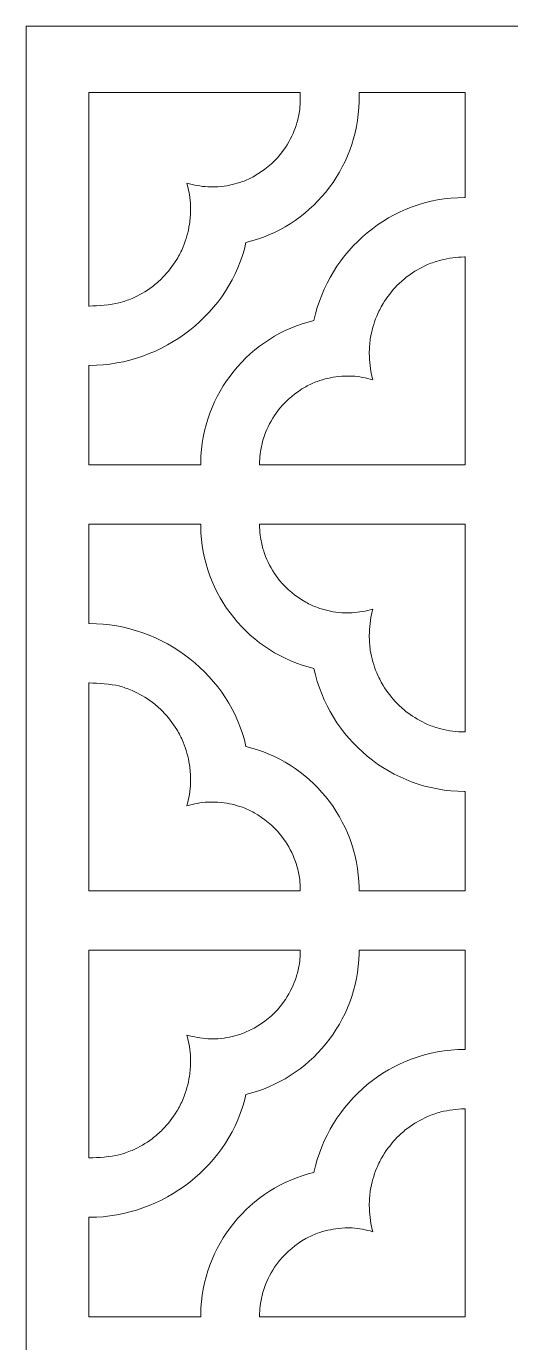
# Model space of a CAD drawing. Header units: centimetres. Extents: x -20.1 to -10.4, y -9.5 to 9.5.
# Drawn here: x -20.102 to -18.445, y 4.998 to 9.5 of the extents above; entities that cross this region are included whole.
import ezdxf

# ---------------------------------------------------------------- set-up
doc = ezdxf.new("R2010")
doc.units = ezdxf.units.CM
doc.header["$MEASUREMENT"] = 0
doc.layers.add('layer 1', color=7, linetype='Continuous')

msp = doc.modelspace()

# ---------------------------------------------------------------- linework, layer by layer
at = {"layer": 'layer 1', "color": 250, "lineweight": 9}
for points, knots in [([(-20.10224, 9.5), (-20.10224, 9.5), (-15.43014, 9.5), (-15.43014, 9.5), (-15.43014, 9.5), (-15.43014, 9.5), (-15.43014, -9.5), (-15.43014, -9.5), (-15.43014, -9.5), (-15.43014, -9.5), (-20.10224, -9.5), (-20.10224, -9.5), (-20.10224, -9.5), (-20.10224, -9.5), (-20.10224, 9.5), (-20.10224, 9.5)], [0, 0, 0, 0, 0.2, 0.2, 0.2, 0.2, 0.4, 0.4, 0.4, 0.4, 0.6, 0.6, 0.6, 0.6, 1, 1, 1, 1]), ([(-19.88844, 9.27418), (-19.88844, 9.27418), (-19.88844, 9.27418), (-19.88844, 9.27418), (-19.88844, 9.27418), (-19.88844, 9.27418), (-19.1649, 9.27418), (-19.1649, 9.27418), (-19.1649, 9.27418), (-19.165, 9.26861), (-19.16506, 9.24272), (-19.16518, 9.24014), (-19.16518, 9.24014), (-19.16563, 9.22984), (-19.16654, 9.21946), (-19.16789, 9.20871), (-19.16789, 9.20871), (-19.17056, 9.19371), (-19.17378, 9.17954), (-19.17794, 9.16488), (-19.17794, 9.16488), (-19.18768, 9.13586), (-19.19947, 9.11114), (-19.21586, 9.08536), (-19.21586, 9.08536), (-19.21586, 9.08536), (-19.23332, 9.06178), (-19.23332, 9.06178), (-19.23332, 9.06178), (-19.25994, 9.03073), (-19.28747, 9.00773), (-19.3227, 8.98722), (-19.3227, 8.98722), (-19.33589, 8.98037), (-19.34877, 8.97446), (-19.36258, 8.96894), (-19.36258, 8.96894), (-19.38682, 8.96063), (-19.40946, 8.95538), (-19.43485, 8.95209), (-19.43485, 8.95209), (-19.45052, 8.95089), (-19.46549, 8.95052), (-19.48123, 8.95092), (-19.48123, 8.95092), (-19.50623, 8.95284), (-19.52862, 8.95677), (-19.55265, 8.96354), (-19.55265, 8.96354), (-19.55183, 8.96092), (-19.55108, 8.95828), (-19.55032, 8.95561), (-19.55032, 8.95561), (-19.54395, 8.92774), (-19.54079, 8.90206), (-19.54007, 8.87345), (-19.54007, 8.87345), (-19.54046, 8.8564), (-19.54171, 8.8402), (-19.54384, 8.82328), (-19.54384, 8.82328), (-19.54871, 8.79586), (-19.55553, 8.77153), (-19.56567, 8.74562), (-19.56567, 8.74562), (-19.57227, 8.73086), (-19.57929, 8.71706), (-19.58728, 8.70302), (-19.58728, 8.70302), (-19.60193, 8.67997), (-19.61727, 8.66028), (-19.63596, 8.64047), (-19.63596, 8.64047), (-19.64755, 8.6293), (-19.65911, 8.61915), (-19.67169, 8.60915), (-19.67169, 8.60915), (-19.69382, 8.59325), (-19.71527, 8.58075), (-19.73994, 8.56942), (-19.73994, 8.56942), (-19.75502, 8.56341), (-19.76962, 8.5584), (-19.78519, 8.55392), (-19.78519, 8.55392), (-19.81276, 8.54745), (-19.85794, 8.54428), (-19.88623, 8.54355), (-19.88623, 8.54355), (-19.88645, 8.54355), (-19.88731, 8.54356), (-19.88844, 8.54356), (-19.88844, 8.54356), (-19.88844, 8.54356), (-19.88844, 9.27418), (-19.88844, 9.27418)], [0, 0, 0, 0, 0.04, 0.04, 0.04, 0.04, 0.08, 0.08, 0.08, 0.08, 0.12, 0.12, 0.12, 0.12, 0.16, 0.16, 0.16, 0.16, 0.2, 0.2, 0.2, 0.2, 0.24, 0.24, 0.24, 0.24, 0.28, 0.28, 0.28, 0.28, 0.32, 0.32, 0.32, 0.32, 0.36, 0.36, 0.36, 0.36, 0.4, 0.4, 0.4, 0.4, 0.44, 0.44, 0.44, 0.44, 0.48, 0.48, 0.48, 0.48, 0.52, 0.52, 0.52, 0.52, 0.56, 0.56, 0.56, 0.56, 0.6, 0.6, 0.6, 0.6, 0.64, 0.64, 0.64, 0.64, 0.68, 0.68, 0.68, 0.68, 0.72, 0.72, 0.72, 0.72, 0.76, 0.76, 0.76, 0.76, 0.8, 0.8, 0.8, 0.8, 0.84, 0.84, 0.84, 0.84, 0.88, 0.88, 0.88, 0.88, 0.92, 0.92, 0.92, 0.92, 1, 1, 1, 1]), ([(-18.96352, 9.27418), (-18.96352, 9.27418), (-18.96352, 9.27418), (-18.96352, 9.27418), (-18.96352, 9.27418), (-18.96352, 9.27418), (-18.60055, 9.27418), (-18.60055, 9.27418), (-18.60055, 9.27418), (-18.60055, 9.27418), (-18.60055, 8.91437), (-18.60055, 8.91437), (-18.60055, 8.91437), (-18.6018, 8.91438), (-18.60264, 8.91438), (-18.60279, 8.91438), (-18.60279, 8.91438), (-18.855, 8.91438), (-19.06679, 8.73379), (-19.11817, 8.49401), (-19.11817, 8.49401), (-19.33706, 8.44201), (-19.50155, 8.2446), (-19.5057, 8.00883), (-19.5057, 8.00883), (-19.5057, 8.00769), (-19.50574, 8.0043), (-19.50574, 8.00057), (-19.50574, 8.00057), (-19.50574, 8.00057), (-19.88844, 8.00057), (-19.88844, 8.00057), (-19.88844, 8.00057), (-19.88844, 8.00057), (-19.88844, 8.34043), (-19.88844, 8.34043), (-19.88844, 8.34043), (-19.88731, 8.34043), (-19.88645, 8.34043), (-19.88623, 8.34043), (-19.88623, 8.34043), (-19.63401, 8.34043), (-19.40245, 8.52101), (-19.35104, 8.76079), (-19.35104, 8.76079), (-19.13309, 8.81256), (-18.96906, 9.00855), (-18.96361, 9.24299), (-18.96361, 9.24299), (-18.96357, 9.24487), (-18.96352, 9.26952), (-18.96352, 9.27418)], [0, 0, 0, 0, 0.0714286, 0.0714286, 0.0714286, 0.0714286, 0.1428571, 0.1428571, 0.1428571, 0.1428571, 0.2142857, 0.2142857, 0.2142857, 0.2142857, 0.2857143, 0.2857143, 0.2857143, 0.2857143, 0.3571429, 0.3571429, 0.3571429, 0.3571429, 0.4285714, 0.4285714, 0.4285714, 0.4285714, 0.5, 0.5, 0.5, 0.5, 0.5714286, 0.5714286, 0.5714286, 0.5714286, 0.6428571, 0.6428571, 0.6428571, 0.6428571, 0.7142857, 0.7142857, 0.7142857, 0.7142857, 0.7857143, 0.7857143, 0.7857143, 0.7857143, 0.8571429, 0.8571429, 0.8571429, 0.8571429, 1, 1, 1, 1]), ([(-19.30433, 8.00057), (-19.30433, 8.00057), (-19.30433, 8.00057), (-19.30433, 8.00057), (-19.30433, 8.00057), (-19.3043, 8.00537), (-19.30424, 8.01006), (-19.30418, 8.01185), (-19.30418, 8.01185), (-19.30375, 8.02309), (-19.30283, 8.03436), (-19.30133, 8.04608), (-19.30133, 8.04608), (-19.29868, 8.06108), (-19.29544, 8.07525), (-19.2913, 8.08992), (-19.2913, 8.08992), (-19.28155, 8.11894), (-19.26974, 8.14365), (-19.25336, 8.16944), (-19.25336, 8.16944), (-19.25336, 8.16944), (-19.23588, 8.19302), (-19.23588, 8.19302), (-19.23588, 8.19302), (-19.20928, 8.22407), (-19.18176, 8.24706), (-19.14653, 8.26759), (-19.14653, 8.26759), (-19.13335, 8.27442), (-19.12041, 8.28034), (-19.10665, 8.28584), (-19.10665, 8.28584), (-19.0824, 8.29417), (-19.05978, 8.29942), (-19.03436, 8.30271), (-19.03436, 8.30271), (-19.01869, 8.30391), (-19.00372, 8.30428), (-18.98802, 8.30388), (-18.98802, 8.30388), (-18.96303, 8.30195), (-18.94059, 8.29803), (-18.9166, 8.29125), (-18.9166, 8.29125), (-18.91735, 8.29388), (-18.91815, 8.29653), (-18.9189, 8.29919), (-18.9189, 8.29919), (-18.92529, 8.32706), (-18.92845, 8.35274), (-18.92915, 8.38134), (-18.92915, 8.38134), (-18.92872, 8.3984), (-18.92755, 8.4146), (-18.92539, 8.43152), (-18.92539, 8.43152), (-18.92053, 8.45894), (-18.9137, 8.48327), (-18.90357, 8.50918), (-18.90357, 8.50918), (-18.89695, 8.52394), (-18.88995, 8.53773), (-18.88193, 8.55178), (-18.88193, 8.55178), (-18.86729, 8.57482), (-18.85198, 8.59451), (-18.83329, 8.61433), (-18.83329, 8.61433), (-18.82169, 8.6255), (-18.81011, 8.63564), (-18.79753, 8.64564), (-18.79753, 8.64564), (-18.77542, 8.66156), (-18.75397, 8.67405), (-18.72925, 8.68538), (-18.72925, 8.68538), (-18.71422, 8.69139), (-18.69962, 8.69639), (-18.68405, 8.70088), (-18.68405, 8.70088), (-18.65648, 8.70733), (-18.63107, 8.71053), (-18.60279, 8.71125), (-18.60279, 8.71125), (-18.60266, 8.71125), (-18.60182, 8.71124), (-18.60055, 8.71124), (-18.60055, 8.71124), (-18.60055, 8.71124), (-18.60055, 8.00057), (-18.60055, 8.00057), (-18.60055, 8.00057), (-18.60055, 8.00057), (-19.30433, 8.00057), (-19.30433, 8.00057)], [0, 0, 0, 0, 0.04, 0.04, 0.04, 0.04, 0.08, 0.08, 0.08, 0.08, 0.12, 0.12, 0.12, 0.12, 0.16, 0.16, 0.16, 0.16, 0.2, 0.2, 0.2, 0.2, 0.24, 0.24, 0.24, 0.24, 0.28, 0.28, 0.28, 0.28, 0.32, 0.32, 0.32, 0.32, 0.36, 0.36, 0.36, 0.36, 0.4, 0.4, 0.4, 0.4, 0.44, 0.44, 0.44, 0.44, 0.48, 0.48, 0.48, 0.48, 0.52, 0.52, 0.52, 0.52, 0.56, 0.56, 0.56, 0.56, 0.6, 0.6, 0.6, 0.6, 0.64, 0.64, 0.64, 0.64, 0.68, 0.68, 0.68, 0.68, 0.72, 0.72, 0.72, 0.72, 0.76, 0.76, 0.76, 0.76, 0.8, 0.8, 0.8, 0.8, 0.84, 0.84, 0.84, 0.84, 0.88, 0.88, 0.88, 0.88, 0.92, 0.92, 0.92, 0.92, 1, 1, 1, 1]), ([(-18.96352, 6.54388), (-18.96352, 6.54388), (-18.96352, 6.54388), (-18.96352, 6.54388), (-18.96352, 6.54388), (-18.96352, 6.54388), (-18.60055, 6.54388), (-18.60055, 6.54388), (-18.60055, 6.54388), (-18.60055, 6.54388), (-18.60055, 6.8837), (-18.60055, 6.8837), (-18.60055, 6.8837), (-18.6018, 6.8837), (-18.60264, 6.8837), (-18.60279, 6.8837), (-18.60279, 6.8837), (-18.855, 6.8837), (-19.06679, 7.06428), (-19.11817, 7.30407), (-19.11817, 7.30407), (-19.33706, 7.35605), (-19.50155, 7.55348), (-19.5057, 7.78924), (-19.5057, 7.78924), (-19.5057, 7.79039), (-19.50574, 7.79376), (-19.50574, 7.7975), (-19.50574, 7.7975), (-19.50574, 7.7975), (-19.88844, 7.7975), (-19.88844, 7.7975), (-19.88844, 7.7975), (-19.88844, 7.7975), (-19.88844, 7.45764), (-19.88844, 7.45764), (-19.88844, 7.45764), (-19.88731, 7.45765), (-19.88645, 7.45765), (-19.88623, 7.45765), (-19.88623, 7.45765), (-19.63401, 7.45765), (-19.40245, 7.27707), (-19.35104, 7.03728), (-19.35104, 7.03728), (-19.13309, 6.98551), (-18.96906, 6.78952), (-18.96361, 6.55508), (-18.96361, 6.55508), (-18.96357, 6.55321), (-18.96352, 6.54854), (-18.96352, 6.54388)], [0, 0, 0, 0, 0.0714286, 0.0714286, 0.0714286, 0.0714286, 0.1428571, 0.1428571, 0.1428571, 0.1428571, 0.2142857, 0.2142857, 0.2142857, 0.2142857, 0.2857143, 0.2857143, 0.2857143, 0.2857143, 0.3571429, 0.3571429, 0.3571429, 0.3571429, 0.4285714, 0.4285714, 0.4285714, 0.4285714, 0.5, 0.5, 0.5, 0.5, 0.5714286, 0.5714286, 0.5714286, 0.5714286, 0.6428571, 0.6428571, 0.6428571, 0.6428571, 0.7142857, 0.7142857, 0.7142857, 0.7142857, 0.7857143, 0.7857143, 0.7857143, 0.7857143, 0.8571429, 0.8571429, 0.8571429, 0.8571429, 1, 1, 1, 1]), ([(-19.30433, 7.7975), (-19.30433, 7.7975), (-19.30433, 7.7975), (-19.30433, 7.7975), (-19.30433, 7.7975), (-19.3043, 7.79269), (-19.30424, 7.78802), (-19.30418, 7.78623), (-19.30418, 7.78623), (-19.30375, 7.77499), (-19.30283, 7.76371), (-19.30133, 7.75199), (-19.30133, 7.75199), (-19.29868, 7.737), (-19.29544, 7.72282), (-19.2913, 7.70815), (-19.2913, 7.70815), (-19.28155, 7.67913), (-19.26974, 7.65442), (-19.25336, 7.62863), (-19.25336, 7.62863), (-19.25336, 7.62863), (-19.23588, 7.60506), (-19.23588, 7.60506), (-19.23588, 7.60506), (-19.20928, 7.574), (-19.18176, 7.551), (-19.14653, 7.53049), (-19.14653, 7.53049), (-19.13335, 7.52364), (-19.12041, 7.51773), (-19.10665, 7.51222), (-19.10665, 7.51222), (-19.0824, 7.5039), (-19.05978, 7.49865), (-19.03436, 7.49537), (-19.03436, 7.49537), (-19.01869, 7.49416), (-19.00372, 7.49379), (-18.98802, 7.49418), (-18.98802, 7.49418), (-18.96303, 7.49611), (-18.94059, 7.50005), (-18.9166, 7.50682), (-18.9166, 7.50682), (-18.91735, 7.5042), (-18.91815, 7.50155), (-18.9189, 7.49889), (-18.9189, 7.49889), (-18.92529, 7.47101), (-18.92845, 7.44533), (-18.92915, 7.41672), (-18.92915, 7.41672), (-18.92872, 7.39967), (-18.92755, 7.38347), (-18.92539, 7.36655), (-18.92539, 7.36655), (-18.92053, 7.33913), (-18.9137, 7.31481), (-18.90357, 7.28889), (-18.90357, 7.28889), (-18.89695, 7.27413), (-18.88995, 7.26034), (-18.88193, 7.24629), (-18.88193, 7.24629), (-18.86729, 7.22325), (-18.85198, 7.20355), (-18.83329, 7.18375), (-18.83329, 7.18375), (-18.82169, 7.17258), (-18.81011, 7.16242), (-18.79753, 7.15244), (-18.79753, 7.15244), (-18.77542, 7.13652), (-18.75397, 7.12401), (-18.72925, 7.1127), (-18.72925, 7.1127), (-18.71422, 7.10668), (-18.69962, 7.10167), (-18.68405, 7.09719), (-18.68405, 7.09719), (-18.65648, 7.09073), (-18.63107, 7.08755), (-18.60279, 7.08682), (-18.60279, 7.08682), (-18.60266, 7.08682), (-18.60182, 7.08683), (-18.60055, 7.08683), (-18.60055, 7.08683), (-18.60055, 7.08683), (-18.60055, 7.7975), (-18.60055, 7.7975), (-18.60055, 7.7975), (-18.60055, 7.7975), (-19.30433, 7.7975), (-19.30433, 7.7975)], [0, 0, 0, 0, 0.04, 0.04, 0.04, 0.04, 0.08, 0.08, 0.08, 0.08, 0.12, 0.12, 0.12, 0.12, 0.16, 0.16, 0.16, 0.16, 0.2, 0.2, 0.2, 0.2, 0.24, 0.24, 0.24, 0.24, 0.28, 0.28, 0.28, 0.28, 0.32, 0.32, 0.32, 0.32, 0.36, 0.36, 0.36, 0.36, 0.4, 0.4, 0.4, 0.4, 0.44, 0.44, 0.44, 0.44, 0.48, 0.48, 0.48, 0.48, 0.52, 0.52, 0.52, 0.52, 0.56, 0.56, 0.56, 0.56, 0.6, 0.6, 0.6, 0.6, 0.64, 0.64, 0.64, 0.64, 0.68, 0.68, 0.68, 0.68, 0.72, 0.72, 0.72, 0.72, 0.76, 0.76, 0.76, 0.76, 0.8, 0.8, 0.8, 0.8, 0.84, 0.84, 0.84, 0.84, 0.88, 0.88, 0.88, 0.88, 0.92, 0.92, 0.92, 0.92, 1, 1, 1, 1]), ([(-19.88844, 6.54388), (-19.88844, 6.54388), (-19.88844, 6.54388), (-19.88844, 6.54388), (-19.88844, 6.54388), (-19.88844, 6.54388), (-19.1649, 6.54388), (-19.1649, 6.54388), (-19.1649, 6.54388), (-19.165, 6.54946), (-19.16506, 6.55535), (-19.16518, 6.55793), (-19.16518, 6.55793), (-19.16563, 6.56824), (-19.16654, 6.57861), (-19.16789, 6.58935), (-19.16789, 6.58935), (-19.17056, 6.60436), (-19.17378, 6.61853), (-19.17794, 6.6332), (-19.17794, 6.6332), (-19.18768, 6.66221), (-19.19947, 6.68692), (-19.21586, 6.71271), (-19.21586, 6.71271), (-19.21586, 6.71271), (-19.23332, 6.73629), (-19.23332, 6.73629), (-19.23332, 6.73629), (-19.25994, 6.76734), (-19.28747, 6.79033), (-19.3227, 6.81085), (-19.3227, 6.81085), (-19.33589, 6.8177), (-19.34877, 6.82361), (-19.36258, 6.82912), (-19.36258, 6.82912), (-19.38682, 6.83745), (-19.40946, 6.8427), (-19.43485, 6.84598), (-19.43485, 6.84598), (-19.45052, 6.84719), (-19.46549, 6.84756), (-19.48123, 6.84716), (-19.48123, 6.84716), (-19.50623, 6.84522), (-19.52862, 6.8413), (-19.55265, 6.83453), (-19.55265, 6.83453), (-19.55183, 6.83715), (-19.55108, 6.83979), (-19.55032, 6.84246), (-19.55032, 6.84246), (-19.54395, 6.87034), (-19.54079, 6.89601), (-19.54007, 6.92461), (-19.54007, 6.92461), (-19.54046, 6.94167), (-19.54171, 6.95788), (-19.54384, 6.9748), (-19.54384, 6.9748), (-19.54871, 7.00222), (-19.55553, 7.02654), (-19.56567, 7.05246), (-19.56567, 7.05246), (-19.57227, 7.06721), (-19.57929, 7.08101), (-19.58728, 7.09506), (-19.58728, 7.09506), (-19.60193, 7.1181), (-19.61727, 7.13778), (-19.63596, 7.1576), (-19.63596, 7.1576), (-19.64755, 7.16877), (-19.65911, 7.17892), (-19.67169, 7.18891), (-19.67169, 7.18891), (-19.69382, 7.20483), (-19.71527, 7.21733), (-19.73994, 7.22865), (-19.73994, 7.22865), (-19.75502, 7.23466), (-19.76962, 7.23967), (-19.78519, 7.24415), (-19.78519, 7.24415), (-19.81276, 7.25061), (-19.85794, 7.25379), (-19.88623, 7.25453), (-19.88623, 7.25453), (-19.88645, 7.25453), (-19.88731, 7.25451), (-19.88844, 7.2545), (-19.88844, 7.2545), (-19.88844, 7.2545), (-19.88844, 6.54388), (-19.88844, 6.54388)], [0, 0, 0, 0, 0.04, 0.04, 0.04, 0.04, 0.08, 0.08, 0.08, 0.08, 0.12, 0.12, 0.12, 0.12, 0.16, 0.16, 0.16, 0.16, 0.2, 0.2, 0.2, 0.2, 0.24, 0.24, 0.24, 0.24, 0.28, 0.28, 0.28, 0.28, 0.32, 0.32, 0.32, 0.32, 0.36, 0.36, 0.36, 0.36, 0.4, 0.4, 0.4, 0.4, 0.44, 0.44, 0.44, 0.44, 0.48, 0.48, 0.48, 0.48, 0.52, 0.52, 0.52, 0.52, 0.56, 0.56, 0.56, 0.56, 0.6, 0.6, 0.6, 0.6, 0.64, 0.64, 0.64, 0.64, 0.68, 0.68, 0.68, 0.68, 0.72, 0.72, 0.72, 0.72, 0.76, 0.76, 0.76, 0.76, 0.8, 0.8, 0.8, 0.8, 0.84, 0.84, 0.84, 0.84, 0.88, 0.88, 0.88, 0.88, 0.92, 0.92, 0.92, 0.92, 1, 1, 1, 1]), ([(-19.88844, 6.34083), (-19.88844, 6.34083), (-19.88844, 6.34083), (-19.88844, 6.34083), (-19.88844, 6.34083), (-19.88844, 6.34083), (-19.1649, 6.34083), (-19.1649, 6.34083), (-19.1649, 6.34083), (-19.165, 6.33525), (-19.16506, 6.32935), (-19.16518, 6.32678), (-19.16518, 6.32678), (-19.16563, 6.31647), (-19.16654, 6.30609), (-19.16789, 6.29536), (-19.16789, 6.29536), (-19.17056, 6.28034), (-19.17378, 6.26619), (-19.17794, 6.25152), (-19.17794, 6.25152), (-19.18768, 6.22249), (-19.19947, 6.19779), (-19.21586, 6.172), (-19.21586, 6.172), (-19.21586, 6.172), (-19.23332, 6.14842), (-19.23332, 6.14842), (-19.23332, 6.14842), (-19.25994, 6.11737), (-19.28747, 6.09436), (-19.3227, 6.07386), (-19.3227, 6.07386), (-19.33589, 6.06701), (-19.34877, 6.0611), (-19.36258, 6.05559), (-19.36258, 6.05559), (-19.38682, 6.04727), (-19.40946, 6.04201), (-19.43485, 6.03873), (-19.43485, 6.03873), (-19.45052, 6.03752), (-19.46549, 6.03715), (-19.48123, 6.03755), (-19.48123, 6.03755), (-19.50623, 6.03949), (-19.52862, 6.04341), (-19.55265, 6.05018), (-19.55265, 6.05018), (-19.55183, 6.04756), (-19.55108, 6.04491), (-19.55032, 6.04224), (-19.55032, 6.04224), (-19.54395, 6.01438), (-19.54079, 5.98869), (-19.54007, 5.96009), (-19.54007, 5.96009), (-19.54046, 5.94304), (-19.54171, 5.92684), (-19.54384, 5.90992), (-19.54384, 5.90992), (-19.54871, 5.8825), (-19.55553, 5.85817), (-19.56567, 5.83225), (-19.56567, 5.83225), (-19.57227, 5.8175), (-19.57929, 5.8037), (-19.58728, 5.78965), (-19.58728, 5.78965), (-19.60193, 5.76661), (-19.61727, 5.74692), (-19.63596, 5.72711), (-19.63596, 5.72711), (-19.64755, 5.71594), (-19.65911, 5.70579), (-19.67169, 5.69579), (-19.67169, 5.69579), (-19.69382, 5.67988), (-19.71527, 5.66738), (-19.73994, 5.65606), (-19.73994, 5.65606), (-19.75502, 5.65005), (-19.76962, 5.64504), (-19.78519, 5.64056), (-19.78519, 5.64056), (-19.81276, 5.6341), (-19.85794, 5.63091), (-19.88623, 5.63019), (-19.88623, 5.63019), (-19.88645, 5.63019), (-19.88731, 5.63019), (-19.88844, 5.6302), (-19.88844, 5.6302), (-19.88844, 5.6302), (-19.88844, 6.34083), (-19.88844, 6.34083)], [0, 0, 0, 0, 0.04, 0.04, 0.04, 0.04, 0.08, 0.08, 0.08, 0.08, 0.12, 0.12, 0.12, 0.12, 0.16, 0.16, 0.16, 0.16, 0.2, 0.2, 0.2, 0.2, 0.24, 0.24, 0.24, 0.24, 0.28, 0.28, 0.28, 0.28, 0.32, 0.32, 0.32, 0.32, 0.36, 0.36, 0.36, 0.36, 0.4, 0.4, 0.4, 0.4, 0.44, 0.44, 0.44, 0.44, 0.48, 0.48, 0.48, 0.48, 0.52, 0.52, 0.52, 0.52, 0.56, 0.56, 0.56, 0.56, 0.6, 0.6, 0.6, 0.6, 0.64, 0.64, 0.64, 0.64, 0.68, 0.68, 0.68, 0.68, 0.72, 0.72, 0.72, 0.72, 0.76, 0.76, 0.76, 0.76, 0.8, 0.8, 0.8, 0.8, 0.84, 0.84, 0.84, 0.84, 0.88, 0.88, 0.88, 0.88, 0.92, 0.92, 0.92, 0.92, 1, 1, 1, 1]), ([(-18.96352, 6.34083), (-18.96352, 6.34083), (-18.96352, 6.34083), (-18.96352, 6.34083), (-18.96352, 6.34083), (-18.96352, 6.34083), (-18.60055, 6.34083), (-18.60055, 6.34083), (-18.60055, 6.34083), (-18.60055, 6.34083), (-18.60055, 6.00101), (-18.60055, 6.00101), (-18.60055, 6.00101), (-18.6018, 6.00101), (-18.60264, 6.00101), (-18.60279, 6.00101), (-18.60279, 6.00101), (-18.855, 6.00101), (-19.06679, 5.82043), (-19.11817, 5.58064), (-19.11817, 5.58064), (-19.33706, 5.52866), (-19.50155, 5.33124), (-19.5057, 5.09547), (-19.5057, 5.09547), (-19.5057, 5.09432), (-19.50574, 5.09095), (-19.50574, 5.0872), (-19.50574, 5.0872), (-19.50574, 5.0872), (-19.88844, 5.0872), (-19.88844, 5.0872), (-19.88844, 5.0872), (-19.88844, 5.0872), (-19.88844, 5.42707), (-19.88844, 5.42707), (-19.88844, 5.42707), (-19.88731, 5.42706), (-19.88645, 5.42706), (-19.88623, 5.42706), (-19.88623, 5.42706), (-19.63401, 5.42706), (-19.40245, 5.60765), (-19.35104, 5.84743), (-19.35104, 5.84743), (-19.13309, 5.8992), (-18.96906, 6.09518), (-18.96361, 6.32963), (-18.96361, 6.32963), (-18.96357, 6.33151), (-18.96352, 6.33617), (-18.96352, 6.34083)], [0, 0, 0, 0, 0.0714286, 0.0714286, 0.0714286, 0.0714286, 0.1428571, 0.1428571, 0.1428571, 0.1428571, 0.2142857, 0.2142857, 0.2142857, 0.2142857, 0.2857143, 0.2857143, 0.2857143, 0.2857143, 0.3571429, 0.3571429, 0.3571429, 0.3571429, 0.4285714, 0.4285714, 0.4285714, 0.4285714, 0.5, 0.5, 0.5, 0.5, 0.5714286, 0.5714286, 0.5714286, 0.5714286, 0.6428571, 0.6428571, 0.6428571, 0.6428571, 0.7142857, 0.7142857, 0.7142857, 0.7142857, 0.7857143, 0.7857143, 0.7857143, 0.7857143, 0.8571429, 0.8571429, 0.8571429, 0.8571429, 1, 1, 1, 1]), ([(-19.30433, 5.0872), (-19.30433, 5.0872), (-19.30433, 5.0872), (-19.30433, 5.0872), (-19.30433, 5.0872), (-19.3043, 5.09201), (-19.30424, 5.09669), (-19.30418, 5.09849), (-19.30418, 5.09849), (-19.30375, 5.10973), (-19.30283, 5.121), (-19.30133, 5.13272), (-19.30133, 5.13272), (-19.29868, 5.14772), (-19.29544, 5.1619), (-19.2913, 5.17656), (-19.2913, 5.17656), (-19.28155, 5.20558), (-19.26974, 5.23028), (-19.25336, 5.25608), (-19.25336, 5.25608), (-19.25336, 5.25608), (-19.23588, 5.27965), (-19.23588, 5.27965), (-19.23588, 5.27965), (-19.20928, 5.3107), (-19.18176, 5.33371), (-19.14653, 5.35422), (-19.14653, 5.35422), (-19.13335, 5.36107), (-19.12041, 5.36698), (-19.10665, 5.37248), (-19.10665, 5.37248), (-19.0824, 5.38081), (-19.05978, 5.38606), (-19.03436, 5.38934), (-19.03436, 5.38934), (-19.01869, 5.39055), (-19.00372, 5.39092), (-18.98802, 5.39052), (-18.98802, 5.39052), (-18.96303, 5.38859), (-18.94059, 5.38466), (-18.9166, 5.37789), (-18.9166, 5.37789), (-18.91735, 5.38052), (-18.91815, 5.38316), (-18.9189, 5.38583), (-18.9189, 5.38583), (-18.92529, 5.4137), (-18.92845, 5.43938), (-18.92915, 5.46799), (-18.92915, 5.46799), (-18.92872, 5.48503), (-18.92755, 5.50124), (-18.92539, 5.51816), (-18.92539, 5.51816), (-18.92053, 5.54558), (-18.9137, 5.56991), (-18.90357, 5.59581), (-18.90357, 5.59581), (-18.89695, 5.61058), (-18.88995, 5.62437), (-18.88193, 5.63842), (-18.88193, 5.63842), (-18.86729, 5.66147), (-18.85198, 5.68115), (-18.83329, 5.70097), (-18.83329, 5.70097), (-18.82169, 5.71212), (-18.81011, 5.72228), (-18.79753, 5.73229), (-18.79753, 5.73229), (-18.77542, 5.74819), (-18.75397, 5.76069), (-18.72925, 5.77202), (-18.72925, 5.77202), (-18.71422, 5.77802), (-18.69962, 5.78304), (-18.68405, 5.78751), (-18.68405, 5.78751), (-18.65648, 5.79398), (-18.63107, 5.79716), (-18.60279, 5.79789), (-18.60279, 5.79789), (-18.60266, 5.79789), (-18.60182, 5.79788), (-18.60055, 5.79788), (-18.60055, 5.79788), (-18.60055, 5.79788), (-18.60055, 5.0872), (-18.60055, 5.0872), (-18.60055, 5.0872), (-18.60055, 5.0872), (-19.30433, 5.0872), (-19.30433, 5.0872)], [0, 0, 0, 0, 0.04, 0.04, 0.04, 0.04, 0.08, 0.08, 0.08, 0.08, 0.12, 0.12, 0.12, 0.12, 0.16, 0.16, 0.16, 0.16, 0.2, 0.2, 0.2, 0.2, 0.24, 0.24, 0.24, 0.24, 0.28, 0.28, 0.28, 0.28, 0.32, 0.32, 0.32, 0.32, 0.36, 0.36, 0.36, 0.36, 0.4, 0.4, 0.4, 0.4, 0.44, 0.44, 0.44, 0.44, 0.48, 0.48, 0.48, 0.48, 0.52, 0.52, 0.52, 0.52, 0.56, 0.56, 0.56, 0.56, 0.6, 0.6, 0.6, 0.6, 0.64, 0.64, 0.64, 0.64, 0.68, 0.68, 0.68, 0.68, 0.72, 0.72, 0.72, 0.72, 0.76, 0.76, 0.76, 0.76, 0.8, 0.8, 0.8, 0.8, 0.84, 0.84, 0.84, 0.84, 0.88, 0.88, 0.88, 0.88, 0.92, 0.92, 0.92, 0.92, 1, 1, 1, 1])]:
    msp.add_open_spline(points, degree=3, knots=knots, dxfattribs=at)

doc.saveas('drawing.dxf')
